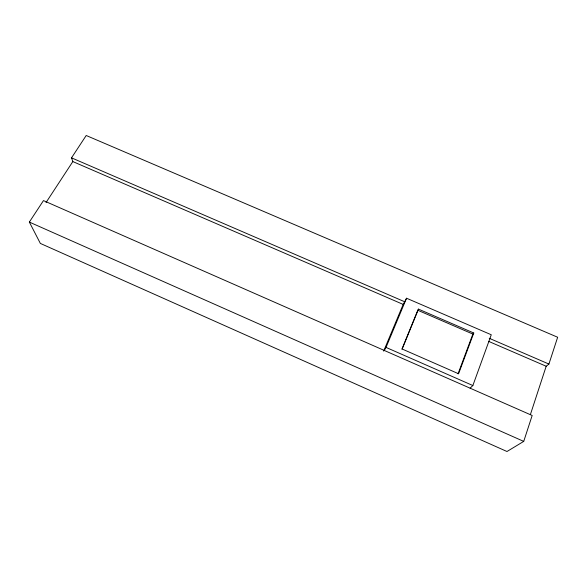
<?xml version="1.0" encoding="UTF-8"?>
<svg xmlns="http://www.w3.org/2000/svg" width="587" height="587" viewBox="0 0 587 587"><rect width="100%" height="100%" fill="white"/><g stroke="black" fill="none" stroke-linecap="round" stroke-linejoin="round"><path stroke-width="0.88" d="M530.355 414.671L546.181 366.251L548.918 364.057L557.65 337.246L86.201 135.494L71.526 157.844L72.832 161.572L403.181 304.418L406.549 298.225L491.268 334.766L472.858 385.534L470.114 388.19M523.729 441.387L532.167 415.471L43.46 200.593L29.35 222.084L40.349 243.422L506.985 451.506L523.729 441.387L29.35 222.084M458.036 373.838L472.865 334.069L473.768 333.005L418.48 309.114L417.79 310.259L472.865 334.069M473.768 333.005L458.579 373.758L402.183 349.03L418.48 309.114M401.89 349.199L417.445 311.103M383.663 351.114L403.181 304.418M384.287 350.454L386.019 347.401L406.549 298.225M46.028 202.544L72.832 161.572M71.526 157.844L404.641 301.74M489.228 338.281L548.918 364.057M488.692 341.392L546.181 366.251M386.019 347.401L472.858 385.534"/></g></svg>
